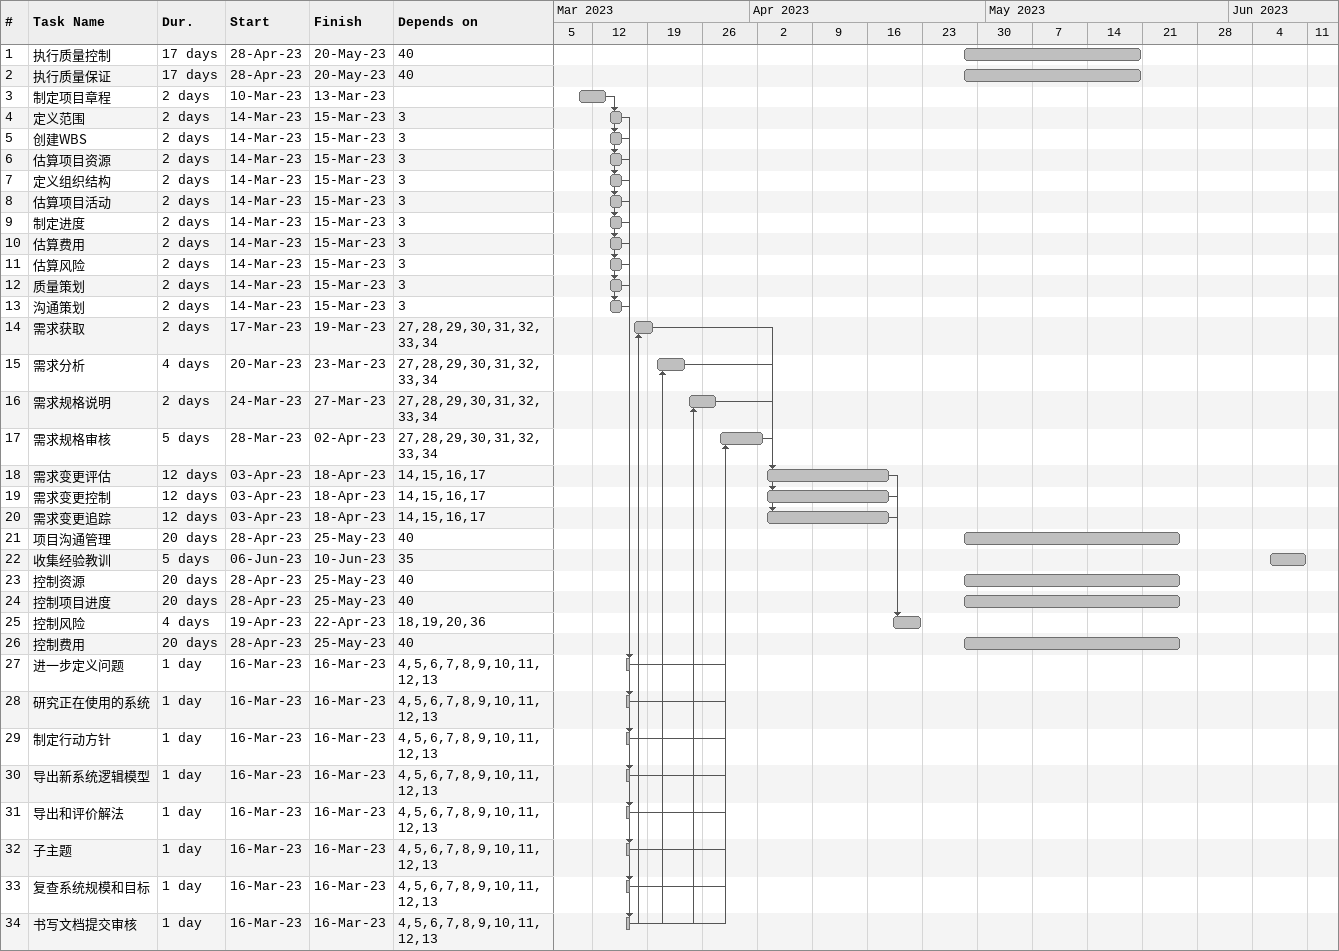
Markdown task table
| ID | Task | Duration | Start | Finish | Predecessors |
|---|---|---|---|---|---|
| 1 | 执行质量控制 | 17d | 2023-04-28 | 2023-05-20 | 40 |
| 2 | 执行质量保证 | 17d | 2023-04-28 | 2023-05-20 | 40 |
| 3 | 制定项目章程 | 2d | 2023-03-10 | 2023-03-13 |  |
| 4 | 定义范围 | 2d | 2023-03-14 | 2023-03-15 | 3 |
| 5 | 创建WBS | 2d | 2023-03-14 | 2023-03-15 | 3 |
| 6 | 估算项目资源 | 2d | 2023-03-14 | 2023-03-15 | 3 |
| 7 | 定义组织结构 | 2d | 2023-03-14 | 2023-03-15 | 3 |
| 8 | 估算项目活动 | 2d | 2023-03-14 | 2023-03-15 | 3 |
| 9 | 制定进度 | 2d | 2023-03-14 | 2023-03-15 | 3 |
| 10 | 估算费用 | 2d | 2023-03-14 | 2023-03-15 | 3 |
| 11 | 估算风险 | 2d | 2023-03-14 | 2023-03-15 | 3 |
| 12 | 质量策划 | 2d | 2023-03-14 | 2023-03-15 | 3 |
| 13 | 沟通策划 | 2d | 2023-03-14 | 2023-03-15 | 3 |
| 14 | 需求获取 | 2d | 2023-03-17 | 2023-03-19 | 27, 28, 29, 30, 31, 32, 33, 34 |
| 15 | 需求分析 | 4d | 2023-03-20 | 2023-03-23 | 27, 28, 29, 30, 31, 32, 33, 34 |
| 16 | 需求规格说明 | 2d | 2023-03-24 | 2023-03-27 | 27, 28, 29, 30, 31, 32, 33, 34 |
| 17 | 需求规格审核 | 5d | 2023-03-28 | 2023-04-02 | 27, 28, 29, 30, 31, 32, 33, 34 |
| 18 | 需求变更评估 | 12d | 2023-04-03 | 2023-04-18 | 14, 15, 16, 17 |
| 19 | 需求变更控制 | 12d | 2023-04-03 | 2023-04-18 | 14, 15, 16, 17 |
| 20 | 需求变更追踪 | 12d | 2023-04-03 | 2023-04-18 | 14, 15, 16, 17 |
| 21 | 项目沟通管理 | 20d | 2023-04-28 | 2023-05-25 | 40 |
| 22 | 收集经验教训 | 5d | 2023-06-06 | 2023-06-10 | 35 |
| 23 | 控制资源 | 20d | 2023-04-28 | 2023-05-25 | 40 |
| 24 | 控制项目进度 | 20d | 2023-04-28 | 2023-05-25 | 40 |
| 25 | 控制风险 | 4d | 2023-04-19 | 2023-04-22 | 18, 19, 20, 36 |
| 26 | 控制费用 | 20d | 2023-04-28 | 2023-05-25 | 40 |
| 27 | 进一步定义问题 | 1d | 2023-03-16 | 2023-03-16 | 4, 5, 6, 7, 8, 9, 10, 11, 12, 13 |
| 28 | 研究正在使用的系统 | 1d | 2023-03-16 | 2023-03-16 | 4, 5, 6, 7, 8, 9, 10, 11, 12, 13 |
| 29 | 制定行动方针 | 1d | 2023-03-16 | 2023-03-16 | 4, 5, 6, 7, 8, 9, 10, 11, 12, 13 |
| 30 | 导出新系统逻辑模型 | 1d | 2023-03-16 | 2023-03-16 | 4, 5, 6, 7, 8, 9, 10, 11, 12, 13 |
| 31 | 导出和评价解法 | 1d | 2023-03-16 | 2023-03-16 | 4, 5, 6, 7, 8, 9, 10, 11, 12, 13 |
| 32 | 子主题 | 1d | 2023-03-16 | 2023-03-16 | 4, 5, 6, 7, 8, 9, 10, 11, 12, 13 |
| 33 | 复查系统规模和目标 | 1d | 2023-03-16 | 2023-03-16 | 4, 5, 6, 7, 8, 9, 10, 11, 12, 13 |
| 34 | 书写文档提交审核 | 1d | 2023-03-16 | 2023-03-16 | 4, 5, 6, 7, 8, 9, 10, 11, 12, 13 |
